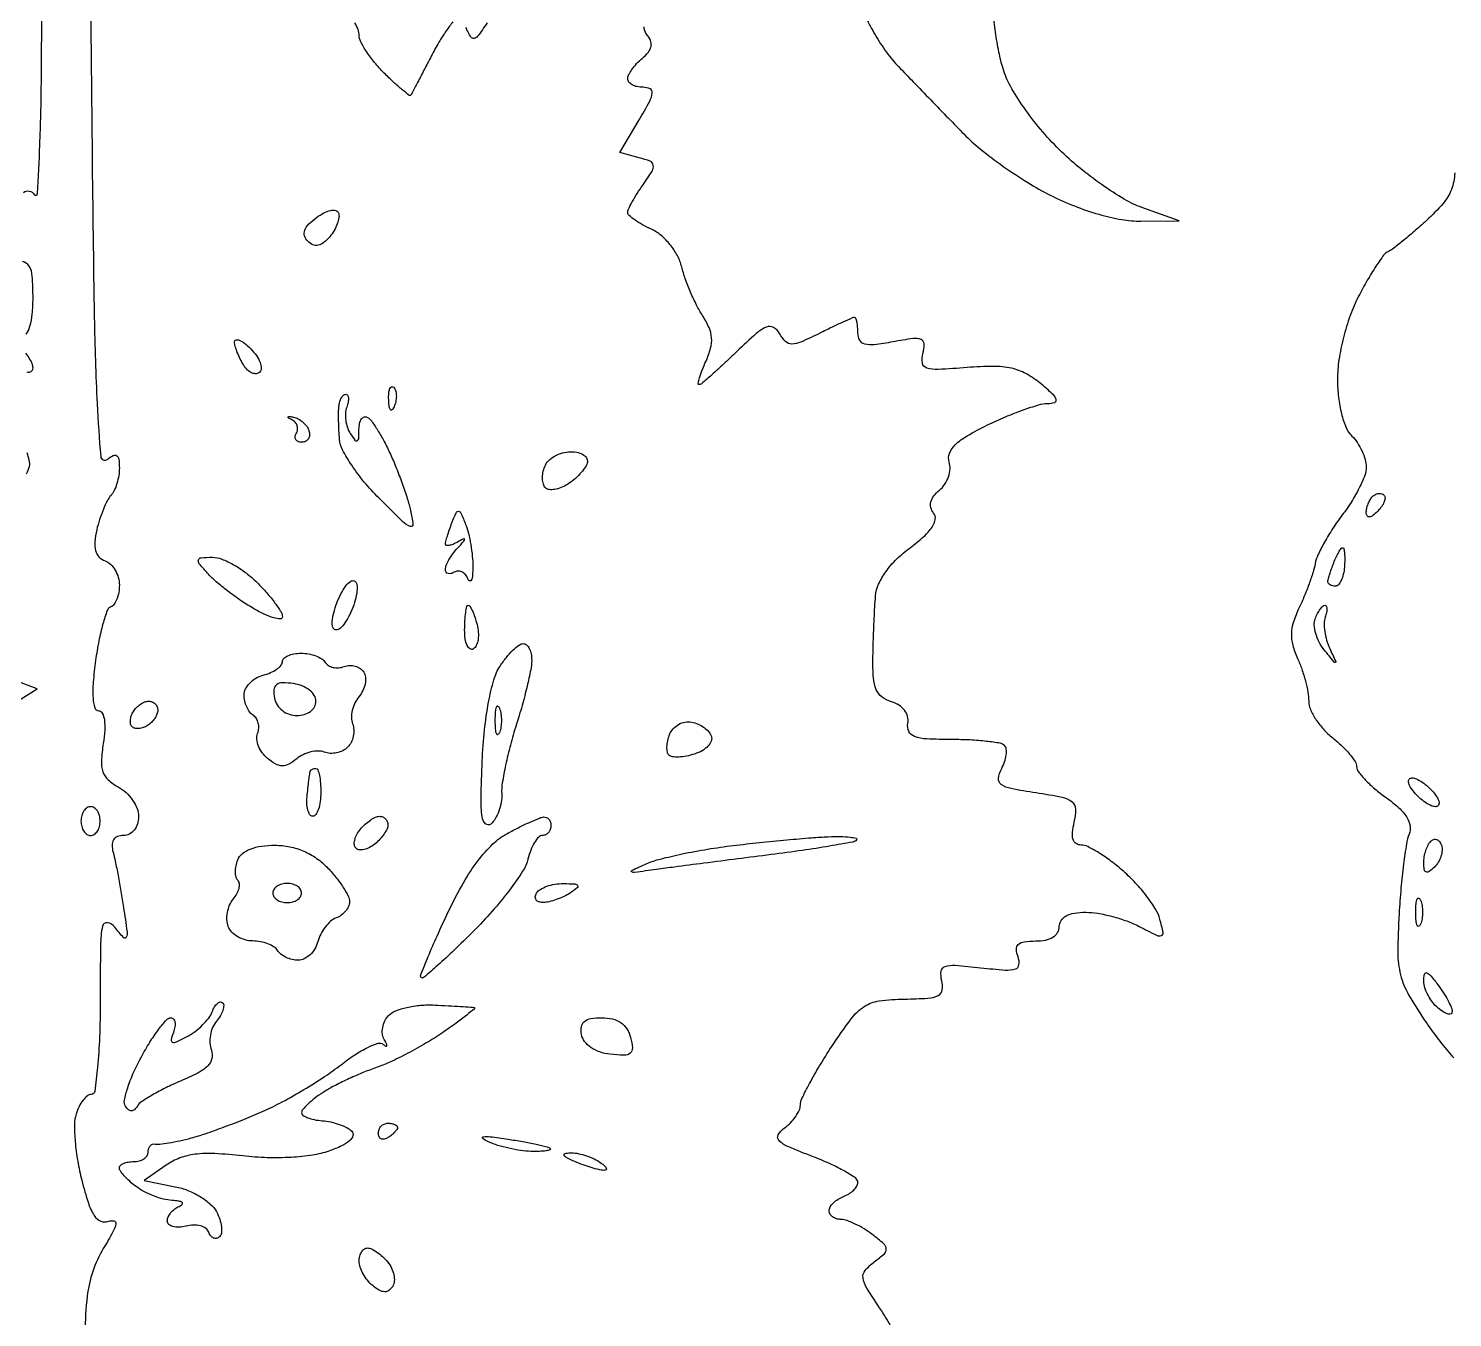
# Model space of a CAD drawing. Extents: x 0 to 102, y 0 to 135.
# Drawn here: x 34.73 to 47.29, y 97.69 to 109.06 of the extents above; entities that cross this region are included whole.
import ezdxf

# ---------------------------------------------------------------- set-up
doc = ezdxf.new("R2010")
doc.units = 0
doc.header["$MEASUREMENT"] = 0

msp = doc.modelspace()

# ---------------------------------------------------------------- linework, layer by layer
for points in [[(34.685719, 107.614754, -0.216028), (34.737208, 107.626916, -0.205369), (34.781782, 107.596507, 0.729224), (34.810654, 107.604075, 0.003845), (34.830597, 108.031711, 0.00703), (34.844174, 108.57786, 0.003634), (34.846583, 109.2609, -0.003478), (34.84881, 109.953891, -0.005051), (34.861208, 110.565326, -0.002651), (34.879646, 111.081901, -0.08263), (34.905707, 111.2067, 0.008086), (34.942338, 111.305642, 0.30989), (34.936505, 111.327339, 0.351704), (34.915439, 111.327988, 0.009184), (34.836271, 111.266042, -0.047225), (34.779184, 111.227988, -0.082221), (34.725468, 111.20962, -0.116222)], [(35.262644, 110.730927), (35.291572, 107.952028, 0.001462), (35.31077, 106.512317, 0.008434), (35.335993, 105.751175, 0.009043), (35.367782, 105.284956, 0.604441), (35.42625, 105.260423, -0.051614), (35.477012, 105.294188, -0.282921), (35.50845, 105.292059, -0.209654), (35.527273, 105.260544, -0.031286), (35.532, 105.185079, -0.039756), (35.526571, 105.116913, -0.033873), (35.510357, 105.046606, -0.035272), (35.486607, 104.984433, -0.076793), (35.458323, 104.94207, 0.066811), (35.426423, 104.896289, 0.020405), (35.390831, 104.819559, 0.020027), (35.357585, 104.729456, 0.020635), (35.332025, 104.63787, 0.035534), (35.315095, 104.532873, 0.088499), (35.321884, 104.455676, 0.123647), (35.352275, 104.401381, 0.112483), (35.405702, 104.365575, -0.101058), (35.453997, 104.334767, -0.066815), (35.4949, 104.282935, -0.063419), (35.522566, 104.218931, -0.070448), (35.532, 104.152305, -0.042322), (35.526476, 104.087162, -0.050128), (35.510041, 104.027628, -0.057605), (35.485933, 103.981838, -0.153789), (35.457244, 103.9593, 0.218691), (35.424956, 103.926626, 0.017702), (35.386799, 103.808915, 0.021265), (35.350858, 103.659161, 0.014641), (35.322406, 103.48695, 0.013326), (35.301612, 103.294821, 0.035561), (35.300225, 103.157083, 0.053701), (35.315235, 103.068751, 0.335606), (35.349542, 103.0428, -0.287137), (35.381531, 103.022779, -0.078307), (35.399714, 102.963164, -0.050844), (35.403203, 102.871745, -0.02436), (35.390041, 102.754889, 0.027072), (35.373624, 102.601681, 0.096417), (35.387293, 102.504421, 0.12566), (35.433808, 102.433715, 0.061958), (35.52226, 102.371213, -0.065003), (35.590695, 102.32223, -0.055187), (35.648636, 102.25475, -0.057582), (35.688005, 102.179897, -0.092551), (35.7012, 102.109223, -0.074538), (35.691464, 102.044275, -0.094215), (35.663178, 101.990663, -0.105914), (35.620287, 101.955522, -0.119402), (35.568599, 101.943, 0.092131), (35.515039, 101.933046, 0.163267), (35.480792, 101.904714, 0.14246), (35.46777, 101.858193, 0.064504), (35.476612, 101.79495, -0.015735), (35.495626, 101.715977, -0.004366), (35.520453, 101.590985, -0.004403), (35.546089, 101.448916, -0.004603), (35.568824, 101.3085, -0.003696), (35.599885, 101.094173, -0.139339), (35.593107, 101.046202, -0.543502), (35.568926, 101.042353, -0.016957), (35.491612, 101.13432, 0.183771), (35.426445, 101.173574, 0.409734), (35.383037, 101.143937, 0.045635), (35.365677, 100.975641, 0.002895), (35.3628, 100.47867, -0.009027), (35.357124, 100.164317, -0.014958), (35.339623, 99.899637, -0.008654), (35.315373, 99.68641, -0.376473), (35.283901, 99.6588, 0.172565), (35.24974, 99.646648, 0.057249), (35.21206, 99.608013, 0.048994), (35.176943, 99.552077, 0.038862), (35.150129, 99.48591, 0.077441), (35.135748, 99.392505, 0.021124), (35.14234, 99.242985, 0.020835), (35.164357, 99.071865, 0.020319), (35.20067, 98.901715, 0.014958), (35.258627, 98.700772, 0.066347), (35.311249, 98.589924, 0.146973), (35.368306, 98.54155, 0.196931), (35.43542, 98.540041, -0.142514), (35.484168, 98.544111, -0.40965), (35.50134, 98.51865, -0.080109), (35.475885, 98.447621, -0.009115), (35.390576, 98.299386, 0.053758), (35.297542, 98.098143, 0.052461), (35.248588, 97.880032, 0.028237), (35.229557, 97.560585, 0.004823)], [(42.119365, 109.156376, 0.026632), (42.197922, 109.004135, 0.025967), (42.298358, 108.851353, 0.032881), (42.407086, 108.722056, 0.000706), (42.533443, 108.590793, 0.000388), (42.688405, 108.430517, 0.000387), (42.845871, 108.268157, 0.00062), (42.980543, 108.129856, 0.02996), (43.128463, 107.995458, 0.01542), (43.328246, 107.844586, 0.015271), (43.544069, 107.701506, 0.022268), (43.743157, 107.59005, 0.022564), (43.956094, 107.494777, 0.024219), (44.171838, 107.421562, 0.026011), (44.373585, 107.375021, 0.046465), (44.543114, 107.361113), (44.8803, 107.364827), (44.550572, 107.482334, -0.047911), (44.39623, 107.554636, -0.019326), (44.200448, 107.680814, -0.018913), (43.998686, 107.833862, -0.022765), (43.821681, 107.993002, -0.023569), (43.657046, 108.171205, -0.023013), (43.50852, 108.365491, -0.024256), (43.391649, 108.552661, -0.054699), (43.326559, 108.706446, -0.022762), (43.289852, 108.852899, -0.013747), (43.259127, 109.029169, -0.01376), (43.238206, 109.206307, -0.023395)], [(38.474636, 109.119309, 0.015837), (38.415853, 109.040808, 0.01999), (38.349993, 108.938304, 0.01355), (38.282952, 108.81675, -0.000455), (38.219012, 108.69328, -0.00067), (38.162615, 108.584973, -0.000304), (38.11432, 108.492667, -0.01286), (38.103486, 108.473223, -0.448814), (38.089553, 108.4705, -0.009438), (38.027747, 108.519428, -0.01532), (37.953141, 108.584749, -0.008906), (37.867473, 108.667418, -0.023379), (37.783079, 108.760096, -0.026835), (37.711764, 108.856231, -0.02743), (37.660924, 108.943053, -0.119284), (37.647, 109.000587, 0.088813), (37.637911, 109.051354, 0.04323), (37.609723, 109.111115, 0.041057)], [(38.77739, 109.111268, 0.016091), (38.734478, 109.0494, -0.028938), (38.691956, 108.991335, -0.180738), (38.660593, 108.973243, -0.278033), (38.6336, 108.983923, -0.063547), (38.60794, 109.02825, 0.043559), (38.586624, 109.06871, 0.049807)], [(42.345841, 97.596176, 0.032835), (42.254041, 97.752643, -0.00935), (42.124421, 97.951555, -0.103413), (42.091787, 98.040202, -0.213498), (42.110409, 98.106446, -0.059549), (42.190591, 98.182217, 0.022505), (42.279517, 98.254595, 0.232771), (42.296769, 98.297139, 0.19789), (42.27487, 98.341018, 0.016033), (42.1731, 98.424179, 0.026015), (42.100555, 98.473918, 0.025262), (42.022538, 98.516386, 0.026113), (41.950259, 98.546585, 0.079696), (41.89815, 98.556309, -0.069433), (41.857733, 98.563001, -0.083758), (41.823464, 98.580402, -0.097246), (41.800527, 98.605525, -0.137368), (41.7924, 98.634549, -0.13875), (41.80159, 98.667027, -0.061199), (41.829677, 98.70221, -0.053891), (41.870757, 98.734565, -0.048303), (41.9193, 98.758794, 0.048437), (41.967843, 98.783038, 0.053972), (42.008923, 98.81544, 0.061271), (42.037007, 98.850691, 0.138459), (42.0462, 98.883251, 0.247135), (42.026611, 98.920463, 0.020154), (41.930335, 98.981007, 0.023388), (41.802897, 99.046432, 0.015682), (41.651766, 99.109649, -0.008544), (41.42885, 99.199174, -0.096741), (41.350303, 99.251979, -0.33886), (41.343582, 99.302364, -0.105035), (41.397966, 99.363119, 0.040892), (41.451774, 99.40966, 0.040896), (41.497289, 99.464337, 0.044092), (41.528712, 99.518673, 0.109485), (41.5386, 99.563287, -0.112611), (41.551946, 99.621794, -0.010489), (41.619367, 99.754673, -0.013064), (41.708248, 99.911126, -0.009899), (41.81355, 100.078133, -0.014507), (41.988092, 100.327138, -0.08785), (42.102429, 100.434761, -0.112067), (42.234227, 100.483876, -0.030289), (42.457917, 100.500223, 0.012275), (42.663723, 100.507829, 0.099673), (42.754411, 100.531971, 0.242431), (42.790043, 100.580206, 0.104462), (42.786128, 100.662373, -0.095254), (42.780671, 100.745124, -0.288755), (42.814874, 100.786879, -0.099913), (42.904011, 100.797908, -0.009046), (43.128534, 100.776706, 0.009035), (43.344989, 100.756262, 0.090183), (43.435145, 100.765652, 0.299573), (43.467153, 100.803269, 0.122936), (43.458628, 100.872934, -0.076084), (43.443965, 100.940232, -0.22935), (43.461272, 100.982546, -0.152841), (43.512794, 101.00607, -0.031255), (43.613955, 101.0124, 0.048301), (43.700757, 101.020805, 0.088469), (43.766843, 101.046401, 0.117745), (43.807886, 101.087038, 0.139894), (43.8228, 101.1393, -0.146014), (43.838856, 101.193109, -0.123934), (43.882638, 101.233427, -0.085879), (43.955313, 101.258018, -0.039316), (44.05545, 101.265679, -0.041469), (44.161687, 101.256613, -0.022674), (44.289545, 101.228911, -0.022452), (44.417733, 101.188752, -0.033081), (44.525669, 101.141244, 0.006501), (44.680739, 101.062908, 0.199963), (44.723048, 101.060365, 0.378421), (44.738782, 101.088323, 0.016756), (44.709625, 101.205215, 0.068027), (44.670898, 101.2934, 0.024821), (44.593812, 101.40625, 0.024067), (44.496165, 101.522878, 0.026462), (44.390652, 101.62575, 0.018932), (44.28095, 101.714816, 0.022479), (44.170765, 101.790059, 0.022037), (44.073588, 101.844432, 0.117044), (44.014734, 101.8584, -0.152506), (43.970405, 101.872243, -0.170278), (43.94419, 101.908339, -0.100433), (43.938578, 101.970112, -0.034091), (43.954603, 102.059317, 0.063221), (43.968403, 102.17412, 0.2312), (43.936698, 102.237944, 0.115393), (43.847684, 102.278289, 0.011734), (43.617628, 102.318329, -0.010586), (43.397017, 102.356203, -0.103622), (43.310356, 102.392608, -0.275752), (43.28612, 102.445668, -0.095722), (43.312036, 102.529288, 0.03913), (43.339411, 102.591728, 0.049592), (43.354122, 102.652942, 0.058192), (43.355175, 102.70429, 0.174139), (43.340423, 102.735577, 0.155849), (43.299698, 102.756582, 0.013211), (43.181489, 102.773307, 0.016516), (43.036329, 102.785106, 0.01202), (42.874391, 102.789, -0.011789), (42.653902, 102.794199, -0.076365), (42.545255, 102.816177, -0.195174), (42.496453, 102.860516, -0.156398), (42.486641, 102.931428, 0.107076), (42.484198, 102.99167, 0.099048), (42.457183, 103.047404, 0.090074), (42.408072, 103.092458, 0.071794), (42.3423, 103.121778, -0.09354), (42.259156, 103.163235, -0.131051), (42.208447, 103.228424, -0.083033), (42.183323, 103.333446, -0.021451), (42.178742, 103.5081, -0.003607), (42.182207, 103.653154, -0.002893), (42.187966, 103.809223, -0.002924), (42.19497, 103.953469, -0.007443), (42.202221, 104.058, -0.086356), (42.228771, 104.15926, -0.048587), (42.292742, 104.2695, -0.043108), (42.387274, 104.379691, -0.034719), (42.506059, 104.481, 0.022571), (42.627991, 104.579982, 0.061711), (42.701108, 104.663261, 0.107278), (42.72882, 104.731945, 0.218081), (42.714187, 104.787025, -0.110785), (42.690273, 104.834286, -0.125472), (42.690368, 104.884997, -0.102065), (42.716001, 104.937399, -0.054983), (42.766167, 104.989319, 0.073763), (42.812487, 105.040994, 0.063123), (42.8448, 105.10663, 0.065403), (42.858853, 105.17568, 0.094653), (42.851506, 105.237339, -0.172121), (42.854057, 105.313286, -0.107767), (42.904, 105.38801, -0.060621), (43.01045, 105.468235, -0.018121), (43.190259, 105.563795, -0.012994), (43.347685, 105.635283, -0.014284), (43.503767, 105.696129, -0.01379), (43.639568, 105.740465, -0.067272), (43.719313, 105.752815, 0.071134), (43.781974, 105.763012, 0.427685), (43.79507, 105.789501, 0.122122), (43.763814, 105.835962, 0.010425), (43.654513, 105.930812, 0.049522), (43.52732, 106.016884, 0.070846), (43.399752, 106.064101, 0.055113), (43.241441, 106.080453, 0.01889), (43.010752, 106.070073, -0.007811), (42.753896, 106.052808, -0.089875), (42.653945, 106.06565, -0.280859), (42.615727, 106.109565, -0.106478), (42.619419, 106.194153, 0.066418), (42.629956, 106.279289, 0.307617), (42.603147, 106.317945, 0.127817), (42.53281, 106.325949, 0.011127), (42.35373, 106.296463, -0.015556), (42.191092, 106.27116, -0.093653), (42.106114, 106.276567, -0.208774), (42.062604, 106.31047, -0.124952), (42.0462, 106.375085, 0.020253), (42.044083, 106.427333, 0.032695), (42.037592, 106.471357, 0.035163), (42.028294, 106.503448, 0.314401), (42.016898, 106.5114, 0.103482), (41.996702, 106.507175, 0.002868), (41.914543, 106.470663, 0.00578), (41.818249, 106.425859, 0.003922), (41.709604, 106.372719, -0.0116), (41.542788, 106.294279, -0.101881), (41.463448, 106.277096, -0.20154), (41.408768, 106.299415, -0.068935), (41.356024, 106.369106, 0.136273), (41.302199, 106.423398, 0.232722), (41.239843, 106.427239, 0.083539), (41.149561, 106.370327, 0.010402), (40.979255, 106.211687, -0.005149), (40.861424, 106.099591, -0.007882), (40.756787, 106.005118, -0.003471), (40.666324, 105.927096, -0.178033), (40.644851, 105.9192, -0.475141), (40.636487, 105.929466, -0.021068), (40.64923, 105.98031, -0.022509), (40.672424, 106.047427, -0.012448), (40.706414, 106.127234, 0.040555), (40.747137, 106.240034, 0.085638), (40.75589, 106.332344, 0.085123), (40.733211, 106.422607, 0.039695), (40.675683, 106.529084, -0.027082), (40.623385, 106.62031, -0.015608), (40.569994, 106.735153, -0.015566), (40.523449, 106.854154, -0.025053), (40.492149, 106.958427, 0.062435), (40.454414, 107.056816, 0.047143), (40.390421, 107.153402, 0.04761), (40.310416, 107.235167, 0.068508), (40.224966, 107.289257, -0.019299), (40.144845, 107.329565, -0.027377), (40.077243, 107.371897, -0.026302), (40.027435, 107.411097, -0.21613), (40.0158, 107.436756, -0.113684), (40.022815, 107.467211, -0.012844), (40.055645, 107.530506, -0.01503), (40.099499, 107.604633, -0.011684), (40.151443, 107.68261, 0.013317), (40.231119, 107.803066, 0.177515), (40.241829, 107.854222, 0.268037), (40.214576, 107.888709, 0.030635), (40.116659, 107.920836), (39.946231, 107.965403), (40.116272, 108.253602, 0.008894), (40.209512, 108.418256, 0.094619), (40.232812, 108.491295, 0.321404), (40.212801, 108.527765, 0.112219), (40.151056, 108.5418, -0.052925), (40.099309, 108.547293, -0.07275), (40.055532, 108.563608, -0.092612), (40.026132, 108.587709, -0.176656), (40.0158, 108.616041, -0.11854), (40.024394, 108.651782, -0.036232), (40.053383, 108.699665, -0.033999), (40.094779, 108.750357, -0.031336), (40.143743, 108.796466, 0.049968), (40.198188, 108.851698, 0.124778), (40.221642, 108.902826, 0.144011), (40.216272, 108.95416, 0.075753), (40.182928, 109.009597, -0.180508), (40.16021, 109.074739, -0.13178)], [(47.310546, 107.785968, -0.080484), (47.280811, 107.639115, -0.089102), (47.207878, 107.516927, -0.028704), (47.059948, 107.36536, -0.006634), (46.952007, 107.269367, -0.008384), (46.849566, 107.183633, -0.006853), (46.761814, 107.114628, -0.064994), (46.720491, 107.090811, 0.137525), (46.683516, 107.061734, 0.012267), (46.615423, 106.963586, 0.015265), (46.539404, 106.840007, 0.011318), (46.462758, 106.699145, 0.032042), (46.38825, 106.528473, 0.024687), (46.328543, 106.334213, 0.024997), (46.289165, 106.138797, 0.037233), (46.2762, 105.964938, 0.028233), (46.285103, 105.807396, 0.03405), (46.311778, 105.661617, 0.037756), (46.352133, 105.541663, 0.096647), (46.4031, 105.465986, -0.049684), (46.451673, 105.406665, -0.037947), (46.492723, 105.333444, -0.038924), (46.520833, 105.258148, -0.069987), (46.53, 105.192978, -0.09127), (46.516307, 105.118588, -0.024737), (46.467993, 105.008495, -0.024175), (46.399707, 104.8868, -0.022984), (46.318913, 104.770122, 0.0181), (46.236001, 104.652848, 0.017855), (46.161389, 104.529361, 0.018044), (46.103929, 104.416722, 0.062926), (46.079081, 104.339137, -0.029789), (46.060362, 104.26389, -0.011466), (46.025837, 104.161866, -0.011306), (45.983234, 104.052627, -0.01368), (45.938188, 103.95225, 0.033835), (45.887806, 103.826671, 0.070801), (45.869771, 103.72317, 0.074273), (45.881678, 103.621958, 0.040557), (45.92422, 103.504119, -0.023841), (45.961812, 103.409962, -0.018959), (45.99356, 103.305207, -0.019345), (46.015568, 103.205699, -0.044775), (46.0224, 103.12956, 0.101477), (46.037334, 103.056733, 0.042969), (46.084528, 102.96834, 0.040191), (46.152977, 102.879529, 0.041852), (46.2339, 102.804115, -0.023658), (46.314869, 102.73398, -0.028924), (46.383272, 102.660823, -0.029637), (46.432276, 102.594279, -0.144874), (46.4454, 102.549935, 0.164907), (46.460655, 102.504939, 0.026718), (46.521532, 102.433706, 0.027026), (46.605333, 102.354667, 0.020841), (46.704573, 102.277574, -0.028432), (46.818413, 102.186337, -0.068938), (46.887716, 102.104169, -0.101287), (46.916557, 102.027804, -0.135634), (46.90844, 101.954564, 0.055501), (46.885003, 101.869592, 0.008017), (46.859482, 101.691327, 0.009007), (46.836393, 101.478668, 0.007596), (46.819439, 101.252877, 0.013887), (46.80851, 100.911247, 0.062947), (46.832618, 100.713836, 0.069741), (46.904033, 100.538355, 0.019412), (47.063243, 100.286976, 0.014687), (47.180087, 100.127651, 0.01656), (47.301682, 99.981891, 0.015973)], [(34.710919, 106.364787, 0.072453), (34.743105, 106.43385, 0.049294), (34.763991, 106.540751, 0.023615), (34.7706, 106.6806, 0.016149), (34.764255, 106.877003, 0.124134), (34.736231, 106.96401, 0.201266), (34.676556, 107.006161, 0.05449)], [(34.717176, 106.032123, 0.13174), (34.745163, 106.030883, 0.191607), (34.763486, 106.04332, 0.150077), (34.7706, 106.066487, 0.09825), (34.763676, 106.101385, 0.033997), (34.740778, 106.147634, 0.032225), (34.707931, 106.19647, 0.032227)], [(34.71322, 105.133429, 0.067335), (34.738896, 105.197868, 0.138525), (34.737248, 105.251692, -0.026108), (34.71977, 105.319105, -0.005107)], [(34.62007, 103.119426), (34.807939, 103.236753), (34.618839, 103.306705, -0.073978)]]:
    msp.add_lwpolyline(points, format="xyb")
for points in [[(37.464648, 107.433243, -0.126), (37.468392, 107.392952, -0.048488), (37.454116, 107.338167, -0.04407), (37.426239, 107.278935, -0.041209), (37.387864, 107.22407, -0.047973), (37.334916, 107.17146, -0.121572), (37.286279, 107.148302, -0.154096), (37.239913, 107.153113, -0.094337), (37.194062, 107.184298, -0.121506), (37.165748, 107.231154, -0.16486), (37.166976, 107.280214, -0.108981), (37.201042, 107.333488, -0.037472), (37.270847, 107.393471, -0.038327), (37.336565, 107.434521, -0.069941), (37.396031, 107.455694, -0.110156), (37.440501, 107.454938, -0.252949)], [(36.690214, 106.235443, -0.042131), (36.740346, 106.176068, -0.061728), (36.772708, 106.115929, -0.081089), (36.783664, 106.064159, -0.211086), (36.770214, 106.029414, -0.176889), (36.739983, 106.015357, -0.124167), (36.702591, 106.021468, -0.091488), (36.663266, 106.047885, -0.058289), (36.628496, 106.09085, -0.025409), (36.598275, 106.144485, -0.022986), (36.57253, 106.202707, -0.023657), (36.554352, 106.257, -0.065064), (36.548495, 106.296879, -0.337073), (36.561259, 106.314225, -0.175591), (36.589591, 106.312483, -0.067675), (36.635297, 106.284824, -0.026521)], [(37.951912, 105.896287, -0.126455), (37.968261, 105.868629, -0.060344), (37.974958, 105.827572, -0.05415), (37.971792, 105.780403, -0.051402), (37.958591, 105.734137, -0.054073), (37.939848, 105.698887, -0.470617), (37.92443, 105.697428, -0.168741), (37.912474, 105.722111, -0.018894), (37.907479, 105.78525, -0.028489), (37.908409, 105.844147, -0.077125), (37.917776, 105.884754, -0.208169), (37.933397, 105.900197, -0.296942)], [(37.529151, 105.8346, -0.265769), (37.545148, 105.825451, -0.116229), (37.552633, 105.801282, -0.070884), (37.549969, 105.764664, -0.03808), (37.536978, 105.721178, 0.078095), (37.525833, 105.669024, 0.047824), (37.528411, 105.606051, 0.046657), (37.543267, 105.542528, 0.06042), (37.568932, 105.488528, 0.017722), (37.609627, 105.429019, 0.351048), (37.629587, 105.423703, 0.280106), (37.642837, 105.442673, 0.013755), (37.645705, 105.522343, -0.048122), (37.651524, 105.577753, -0.103832), (37.668449, 105.616938, -0.179503), (37.693099, 105.633836, -0.202522), (37.721313, 105.629458, -0.09892), (37.75753, 105.595666, -0.016322), (37.81099, 105.515854, -0.017384), (37.868317, 105.416372, -0.014585), (37.922241, 105.307215, -0.012431), (37.974507, 105.185236, -0.009007), (38.026847, 105.046998, -0.009108), (38.07182, 104.91384, -0.019567), (38.100545, 104.809386, -0.030224), (38.121209, 104.688143, -0.564017), (38.096053, 104.668936, -0.099668), (38.033538, 104.70933, -0.003262), (37.820483, 104.919623, -0.023399), (37.692412, 105.060277, -0.025457), (37.581828, 105.208519, -0.02607), (37.500965, 105.344068, -0.101883), (37.473902, 105.437236, -0.008226), (37.46891, 105.516149, -0.006995), (37.466178, 105.599567, -0.007064), (37.465828, 105.675581, -0.019705), (37.468436, 105.72885, -0.045939), (37.475805, 105.76932, -0.062392), (37.490134, 105.803536, -0.078373), (37.508815, 105.82675, -0.1863)], [(37.068548, 105.632617, -0.077382), (37.110269, 105.617488, -0.055731), (37.15083, 105.588916, -0.055579), (37.184198, 105.551982, -0.075625), (37.204613, 105.512063, -0.091129), (37.210015, 105.473722, -0.130598), (37.199874, 105.441111, -0.140669), (37.175661, 105.419439, -0.113122), (37.141457, 105.4116, -0.08742), (37.108177, 105.417464, -0.166283), (37.08725, 105.434329, -0.178648), (37.081906, 105.459484, -0.102694), (37.092634, 105.488974, 0.108525), (37.104152, 105.521808, 0.109741), (37.10078, 105.556304, 0.105592), (37.082857, 105.587144, 0.093859), (37.053212, 105.609529, -0.019147), (37.023676, 105.625584, -0.42897), (37.02173, 105.634123, -0.287128), (37.031803, 105.638686, -0.014876)], [(39.512595, 105.327, -0.053895), (39.579335, 105.319785, -0.096511), (39.629781, 105.297992, -0.141358), (39.656601, 105.265477, -0.184711), (39.658265, 105.227294, -0.073648), (39.635755, 105.182846, -0.031869), (39.593974, 105.131129, -0.03067), (39.541703, 105.080825, -0.035556), (39.486072, 105.039936, -0.045009), (39.428706, 105.010594, -0.056703), (39.371246, 104.99472, -0.067843), (39.322171, 104.9937, -0.169266), (39.290306, 105.009094, -0.129936), (39.27215, 105.040298, -0.05825), (39.264901, 105.087564, -0.052087), (39.268643, 105.142301, -0.048553), (39.283593, 105.196451, -0.105433), (39.316055, 105.246379, -0.066619), (39.371527, 105.288651, -0.062473), (39.440456, 105.317255, -0.067241)], [(46.68651, 104.94489, -0.212536), (46.695785, 104.920731, -0.080535), (46.687973, 104.884613, -0.061283), (46.665233, 104.842603, -0.041736), (46.63011, 104.80107, -0.034019), (46.58863, 104.764881, -0.131573), (46.55729, 104.752081, -0.290264), (46.537925, 104.761172, -0.142677), (46.53, 104.78838, -0.054831), (46.534136, 104.825985, -0.038674), (46.546567, 104.866688, -0.039129), (46.564794, 104.904233, -0.063896), (46.5864, 104.9322, -0.075941), (46.61124, 104.950456, -0.089268), (46.639072, 104.959193, -0.100736), (46.665496, 104.957215, -0.128169)], [(38.586448, 104.686315, -0.034018), (38.610904, 104.608729, -0.017592), (38.631334, 104.509057, -0.017406), (38.645211, 104.404682, -0.025214), (38.649575, 104.3118, -0.017713), (38.646642, 104.236413, -0.079755), (38.636471, 104.193647, -0.446723), (38.621986, 104.188558, -0.172997), (38.605995, 104.206577, 0.07888), (38.58379, 104.243566, 0.105417), (38.553006, 104.267588, 0.121773), (38.518596, 104.274931, 0.131107), (38.485774, 104.265034, -0.070975), (38.456166, 104.2521, -0.146265), (38.431129, 104.252609, -0.189437), (38.414613, 104.266108, -0.128482), (38.4084, 104.289887, -0.098388), (38.415482, 104.325527, -0.030833), (38.439464, 104.37468, -0.029467), (38.473678, 104.427533, -0.028698), (38.51415, 104.476491, 0.004358), (38.571249, 104.539093, 0.184745), (38.5776, 104.555695, 0.561535), (38.569537, 104.560611, 0.009535), (38.51415, 104.530718, -0.027589), (38.473563, 104.51067, -0.055768), (38.439464, 104.500412, -0.099958), (38.416878, 104.500829, -0.351793), (38.4084, 104.511388, -0.064563), (38.411489, 104.535208, -0.008811), (38.425171, 104.583607, -0.010013), (38.443633, 104.64062, -0.008305), (38.465494, 104.700545, -0.012572), (38.502341, 104.789792, -0.328955), (38.523616, 104.801931, -0.266682), (38.545256, 104.785875, -0.009461)], [(36.353352, 104.3964, -0.094057), (36.43442, 104.381014, -0.035061), (36.539479, 104.330883, -0.033225), (36.649215, 104.258715, -0.034323), (36.747164, 104.173364, -0.016126), (36.832571, 104.082262, -0.020754), (36.904683, 103.992977, -0.019069), (36.957888, 103.915167, -0.141336), (36.9702, 103.872481, -0.418817), (36.951252, 103.853828, -0.066507), (36.893979, 103.862396, -0.041678), (36.810315, 103.894331, -0.021091), (36.710724, 103.947467, -0.016799), (36.601537, 104.016822, -0.013234), (36.488008, 104.098895, -0.01344), (36.386521, 104.180846, -0.031948), (36.316912, 104.24835, -0.010911), (36.237394, 104.339924, -0.237987), (36.229664, 104.373552, -0.325726), (36.252623, 104.392877, -0.01748)], [(46.322293, 104.481, -0.360895), (46.332621, 104.472429, -0.023891), (46.338318, 104.431298, -0.025793), (46.340411, 104.376671, -0.015476), (46.337539, 104.3118, -0.037158), (46.327783, 104.247013, -0.053734), (46.308975, 104.192302, -0.068155), (46.284651, 104.154734, -0.218405), (46.258197, 104.1426, -0.051156), (46.232715, 104.145214, -0.071095), (46.211163, 104.152993, -0.091163), (46.196674, 104.164476, -0.18166), (46.1916, 104.177981, -0.065182), (46.194348, 104.198971, -0.008575), (46.206684, 104.242278, -0.009838), (46.223289, 104.293351, -0.008099), (46.242951, 104.347181, -0.017056), (46.264659, 104.398451, -0.025146), (46.28744, 104.441691, -0.022749), (46.308664, 104.474037, -0.240648)], [(37.624362, 104.168215, -0.104976), (37.630243, 104.116185, -0.0345), (37.617473, 104.039774, -0.032612), (37.591133, 103.954555, -0.031617), (37.553712, 103.872565, -0.031381), (37.510475, 103.802695, -0.08914), (37.469756, 103.762726, -0.220894), (37.438024, 103.757491, -0.249421), (37.415838, 103.778585, -0.104976), (37.409957, 103.830615, -0.0345), (37.422727, 103.907026, -0.032612), (37.449067, 103.992245, -0.031617), (37.486488, 104.074235, -0.031381), (37.529725, 104.144105, -0.08914), (37.570444, 104.184074, -0.220894), (37.602176, 104.189309, -0.249421)], [(38.610033, 103.9734, -0.269346), (38.625012, 103.9647, -0.023205), (38.64593, 103.923722, -0.025633), (38.667393, 103.869088, -0.016826), (38.686691, 103.804284, -0.046215), (38.697937, 103.736077, -0.054994), (38.695406, 103.670929, -0.064046), (38.680434, 103.618191, -0.15438), (38.654258, 103.587791, -0.293546), (38.625273, 103.588298, -0.140077), (38.600118, 103.617926, -0.072514), (38.583032, 103.677163, -0.034022), (38.5776, 103.756907, -0.014076), (38.579937, 103.839904, -0.023105), (38.587127, 103.909805, -0.019434), (38.59727, 103.963243, -0.349346)], [(46.165401, 103.9734, -0.301071), (46.177812, 103.965182, -0.094917), (46.182724, 103.942336, -0.059456), (46.179428, 103.908201, -0.032323), (46.167782, 103.86765, 0.086345), (46.158665, 103.815173, 0.035998), (46.163866, 103.743262, 0.034252), (46.18071, 103.66525, 0.037524), (46.207699, 103.5927, -0.00135), (46.260447, 103.477214, -0.462581), (46.256787, 103.469456, -0.296333), (46.24617, 103.472889, -0.001077), (46.159778, 103.579773, -0.049881), (46.11505, 103.648351, -0.048635), (46.08434, 103.725002, -0.052733), (46.071177, 103.797956, -0.11033), (46.079562, 103.854723, -0.027671), (46.09995, 103.900165, -0.037301), (46.123563, 103.938539, -0.041041), (46.146902, 103.96579, -0.197648)], [(39.09493, 103.635, -0.189958), (39.123447, 103.62376, -0.089398), (39.147538, 103.59151, -0.068892), (39.163716, 103.543609, -0.048618), (39.168884, 103.48695, -0.047836), (39.160436, 103.404236, -0.009394), (39.128352, 103.258133, -0.009886), (39.084234, 103.088703, -0.009027), (39.032187, 102.9159, 0.012709), (38.980807, 102.740649, 0.012899), (38.938673, 102.563872, 0.012773), (38.909969, 102.40846, 0.050483), (38.904514, 102.311507, -0.052647), (38.89992, 102.235693, -0.044522), (38.879672, 102.157927, -0.046582), (38.847852, 102.08977, -0.086771), (38.808561, 102.043404, -0.391788), (38.762152, 102.045825, -0.160405), (38.731956, 102.10774, -0.038889), (38.722403, 102.272469, -0.006075), (38.732821, 102.598267, -0.014679), (38.753169, 102.874736, -0.02076), (38.788671, 103.118986, -0.02293), (38.835223, 103.316289, -0.075765), (38.8906, 103.43742, -0.024558), (38.945655, 103.513064, -0.030994), (39.004024, 103.576961, -0.032162), (39.057882, 103.622723, -0.16138)], [(37.134407, 103.5504, -0.044932), (37.20093, 103.54441, -0.045411), (37.265067, 103.526634, -0.049476), (37.317736, 103.500539, -0.115092), (37.348616, 103.469495, 0.119091), (37.376454, 103.441947, 0.081683), (37.417898, 103.42539, 0.074475), (37.466309, 103.422073, 0.071657), (37.514252, 103.432962, -0.083201), (37.562809, 103.442825, -0.078395), (37.612997, 103.436666, -0.081668), (37.657073, 103.415833, -0.103543), (37.688026, 103.383262, -0.119498), (37.70274, 103.338214, -0.068883), (37.699317, 103.28095, -0.062521), (37.679233, 103.220779, -0.061504), (37.644819, 103.167071, 0.062284), (37.60941, 103.111624, 0.053478), (37.586505, 103.046261, 0.056046), (37.57879, 102.981304, 0.093434), (37.588624, 102.927286, -0.081241), (37.599309, 102.875713, -0.062241), (37.594576, 102.818245, -0.062384), (37.575879, 102.763851, -0.082612), (37.54548, 102.72132, -0.082612), (37.502949, 102.690921, -0.062384), (37.448555, 102.672224, -0.062241), (37.391087, 102.667491, -0.081241), (37.339514, 102.678176, 0.095762), (37.285233, 102.687799, 0.055882), (37.21945, 102.679391, 0.053026), (37.152887, 102.655491, 0.060585), (37.096023, 102.618906, -0.047877), (37.026533, 102.571666, -0.130051), (36.969205, 102.557472, -0.126123), (36.911256, 102.573314, -0.043764), (36.83945, 102.622995, -0.061498), (36.792623, 102.672736, -0.062428), (36.759579, 102.732132, -0.068748), (36.744622, 102.791772, -0.119274), (36.751155, 102.842145, 0.074879), (36.761301, 102.888179, 0.075741), (36.757373, 102.93497, 0.081873), (36.740394, 102.975319, 0.114375), (36.712705, 103.002784, -0.096296), (36.681716, 103.031398, -0.052661), (36.655566, 103.076234, -0.049745), (36.637801, 103.129243, -0.056047), (36.6318, 103.182613, -0.118177), (36.644489, 103.235549, -0.075311), (36.681502, 103.287301, -0.068688), (36.736322, 103.330061, -0.067476), (36.801, 103.356687, 0.038887), (36.86576, 103.379124, 0.050447), (36.920497, 103.409889, 0.059916), (36.95825, 103.443848, 0.181596), (36.9702, 103.475667, -0.205936), (36.982487, 103.504234, -0.083017), (37.018436, 103.528447, -0.063321), (37.071546, 103.544912, -0.043565)], [(37.068424, 103.28232, 0.034027), (36.970439, 103.289451, 0.164309), (36.918183, 103.27207, 0.218357), (36.895655, 103.230241, 0.063665), (36.900382, 103.15542, 0.094501), (36.92446, 103.094907, 0.08506), (36.96983, 103.044904, 0.082936), (37.030401, 103.011913, 0.083506), (37.098259, 103.0005, 0.073279), (37.162723, 103.009999, 0.088784), (37.217143, 103.037622, 0.101532), (37.253396, 103.078821, 0.130548), (37.2663, 103.1274, 0.144541), (37.251364, 103.177989, 0.083285), (37.208174, 103.225254, 0.071069), (37.144085, 103.262148, 0.060014)], [(35.790793, 103.1274, -0.099038), (35.821174, 103.121323, -0.097945), (35.847015, 103.104015, -0.097945), (35.864323, 103.078174, -0.099038), (35.8704, 103.047793, -0.094453), (35.863813, 103.013233, -0.052851), (35.843895, 102.97519, -0.050119), (35.814685, 102.939657, -0.057315), (35.780171, 102.912421, -0.055289), (35.742308, 102.894452, -0.063671), (35.703187, 102.886299, -0.073797), (35.66877, 102.888678, -0.143229), (35.6448, 102.9018, -0.143229), (35.631678, 102.92577, -0.073797), (35.629299, 102.960187, -0.063671), (35.637452, 102.999308, -0.055289), (35.655421, 103.037171, -0.057315), (35.682657, 103.071685, -0.050119), (35.71819, 103.100895, -0.052851), (35.756233, 103.120813, -0.094453)], [(38.887429, 103.06395, 0.174857), (38.871585, 103.081664, 0.447206), (38.857293, 103.076508, 0.078554), (38.847397, 103.033616, 0.017491), (38.844758, 102.9582, 0.017491), (38.847397, 102.882784, 0.078554), (38.857293, 102.839892, 0.447206), (38.871585, 102.834736, 0.174857), (38.887429, 102.85245, 0.057986), (38.900655, 102.900673, 0.037979), (38.905031, 102.9582, 0.037979), (38.900655, 103.015727, 0.057986)], [(40.579584, 102.943302, -0.056939), (40.636063, 102.925502, -0.051863), (40.689014, 102.894994, -0.055281), (40.730806, 102.85708, -0.100884), (40.753696, 102.817329, -0.177783), (40.752415, 102.775339, -0.094138), (40.723931, 102.73091, -0.073555), (40.67281, 102.690732, -0.053035), (40.606281, 102.661555, -0.028624), (40.53388, 102.64306, -0.036296), (40.465369, 102.634777, -0.039406), (40.409268, 102.636519, -0.170525), (40.379673, 102.650727, -0.154685), (40.365495, 102.678063, -0.051274), (40.362341, 102.723665, -0.045288), (40.369124, 102.778132, -0.038014), (40.385793, 102.833904, -0.091791), (40.416522, 102.884084, -0.08126), (40.464373, 102.92247, -0.081802), (40.521649, 102.943422, -0.095035)], [(37.2663, 102.5352, -0.322437), (37.282789, 102.523333, -0.031449), (37.296174, 102.473072, -0.03053), (37.305546, 102.40477, -0.01883), (37.3086, 102.3237, -0.031609), (37.303473, 102.242678, -0.048837), (37.287902, 102.174328, -0.062673), (37.265214, 102.126971, -0.255034), (37.238138, 102.1122, -0.257279), (37.212722, 102.126205, -0.077618), (37.194576, 102.168115, -0.056197), (37.185821, 102.229623, -0.034909), (37.188788, 102.30255, -0.002268), (37.197389, 102.377013, -0.003211), (37.205769, 102.443198, -0.001839), (37.213401, 102.498941, -0.045536), (37.21695, 102.51405, -0.149245), (37.222713, 102.522156, -0.06297), (37.234355, 102.528987, -0.054535), (37.249595, 102.533634, -0.046776)], [(46.932282, 102.4506, -0.108636), (46.972084, 102.441849, -0.039072), (47.022968, 102.413323, -0.036518), (47.075654, 102.372259, -0.035768), (47.1222, 102.3237, -0.037052), (47.157271, 102.274435, -0.095981), (47.172287, 102.233704, -0.208269), (47.165753, 102.20799, -0.231849), (47.142918, 102.1968, -0.108636), (47.103116, 102.205551, -0.039072), (47.052232, 102.234077, -0.036518), (46.999546, 102.275141, -0.035768), (46.953, 102.3237, -0.037052), (46.917929, 102.372965, -0.095981), (46.902913, 102.413696, -0.208269), (46.909447, 102.43941, -0.231849)], [(35.2782, 102.1968, 0.148195), (35.245937, 102.187023, 0.098894), (35.218451, 102.159523, 0.082425), (35.199919, 102.118414, 0.064853), (35.1936, 102.0699, 0.064853), (35.199919, 102.021386, 0.082425), (35.218451, 101.980277, 0.098894), (35.245937, 101.952777, 0.148195), (35.2782, 101.943, 0.148195), (35.310463, 101.952777, 0.098894), (35.337949, 101.980277, 0.082425), (35.356481, 102.021386, 0.064853), (35.3628, 102.0699, 0.064853), (35.356481, 102.118414, 0.082425), (35.337949, 102.159523, 0.098894), (35.310463, 102.187023, 0.148195)], [(37.826559, 102.1122, -0.099038), (37.854892, 102.106532, -0.097945), (37.878992, 102.090392, -0.097945), (37.895132, 102.066292, -0.099038), (37.9008, 102.037959, -0.110009), (37.892997, 102.002921, -0.038704), (37.867449, 101.957847, -0.036176), (37.830711, 101.911029, -0.035119), (37.787266, 101.869493, -0.050081), (37.739765, 101.837506, -0.065951), (37.690946, 101.819083, -0.081757), (37.648303, 101.816265, -0.173777), (37.6188, 101.8302, -0.173777), (37.604865, 101.859703, -0.081757), (37.607683, 101.902346, -0.065951), (37.626106, 101.951165, -0.050081), (37.658093, 101.998666, -0.035119), (37.699629, 102.042111, -0.036176), (37.746447, 102.078849, -0.038704), (37.791521, 102.104397, -0.110009)], [(39.27555, 102.106254, -0.135953), (39.299726, 102.101934, -0.111693), (39.320362, 102.085602, -0.095702), (39.334228, 102.059478, -0.074428), (39.339, 102.0276, -0.087924), (39.333276, 101.995298, -0.09462), (39.316843, 101.967851, -0.100063), (39.292346, 101.949491, -0.111388), (39.263571, 101.943, 0.206577), (39.230986, 101.928937, 0.051526), (39.194945, 101.88182, 0.044041), (39.161409, 101.814472, 0.03203), (39.135869, 101.734727, -0.082778), (39.089131, 101.62751, -0.01778), (38.972268, 101.46095, -0.018109), (38.821262, 101.275579, -0.0164), (38.652334, 101.095191, -0.005687), (38.485092, 100.931711, -0.009462), (38.340076, 100.798304, -0.003554), (38.215265, 100.689345, -0.392712), (38.19493, 100.690114, -0.299162), (38.190233, 100.712913, -0.003104), (38.254253, 100.871173, -0.008597), (38.333958, 101.055664, -0.005324), (38.433591, 101.269712, -0.017621), (38.567309, 101.525602, -0.032306), (38.696459, 101.722143, -0.040046), (38.824637, 101.86653, -0.067588), (38.955247, 101.961715, -0.007844), (39.058246, 102.015222, -0.009883), (39.155288, 102.061343, -0.008219), (39.237638, 102.096886, -0.074532)], [(41.78535, 101.931881, -0.01233), (41.893581, 101.933374, -0.025561), (41.977899, 101.928141, -0.037488), (42.031061, 101.918025, -0.576959), (42.034934, 101.903534, -0.152098), (42.000205, 101.885298, -0.002894), (41.797065, 101.849204, -0.006748), (41.557414, 101.811374, -0.004434), (41.280584, 101.774, 0.000444), (40.985173, 101.736514, 0.000439), (40.688718, 101.698364, 0.00043), (40.429259, 101.664516, 0.001698), (40.2696, 101.642996, -0.001671), (40.077049, 101.617032, -0.172388), (40.051179, 101.622566, -0.599497), (40.051969, 101.63541, -0.003691), (40.185, 101.695115, -0.041392), (40.301712, 101.73532, -0.010675), (40.495905, 101.780309, -0.01079), (40.72036, 101.822251, -0.010792), (40.9464, 101.854466, -0.003705), (41.17813, 101.880663, -0.003286), (41.419675, 101.904554, -0.0033), (41.637402, 101.923197, -0.010093)], [(47.193405, 101.856285, -0.099514), (47.198882, 101.812116, -0.059262), (47.188662, 101.759927, -0.055968), (47.165297, 101.708109, -0.062578), (47.131717, 101.664878, -0.034004), (47.086028, 101.625013, -0.258294), (47.05875, 101.621061, -0.271978), (47.041906, 101.641973, -0.036751), (47.0376, 101.70048, -0.041901), (47.042149, 101.754671, -0.036082), (47.055721, 101.810215, -0.037708), (47.075612, 101.859001, -0.080892), (47.099288, 101.891888, -0.120996), (47.125327, 101.907659, -0.167901), (47.152381, 101.906875, -0.142612), (47.176376, 101.888824, -0.080367)], [(36.904095, 101.856938, -0.048821), (37.03574, 101.843353, -0.051947), (37.159401, 101.804531, -0.052002), (37.272292, 101.741102, -0.049119), (37.37205, 101.654664, -0.021945), (37.444916, 101.570705, -0.025351), (37.506485, 101.484499, -0.025623), (37.550534, 101.407256, -0.117293), (37.5624, 101.357371, -0.10802), (37.553595, 101.31709, -0.066437), (37.527572, 101.275866, -0.061884), (37.489168, 101.239987, -0.065443), (37.443837, 101.215393, 0.088576), (37.395308, 101.186098, 0.048392), (37.347553, 101.135277, 0.046194), (37.307675, 101.072409, 0.054344), (37.282557, 101.006548, -0.06985), (37.256508, 100.944111, -0.069623), (37.214252, 100.891183, -0.075581), (37.162834, 100.855464, -0.114567), (37.110013, 100.8432, -0.058408), (37.056474, 100.849476, -0.050422), (37.002964, 100.868051, -0.052992), (36.957414, 100.895403, -0.092908), (36.9279, 100.9278, 0.112729), (36.895918, 100.960253, 0.049989), (36.841957, 100.987549, 0.045996), (36.776459, 101.006134, 0.046173), (36.708752, 101.0124, -0.070502), (36.641292, 101.02196, -0.063433), (36.57648, 101.049993, -0.066817), (36.523989, 101.09144, -0.100987), (36.49278, 101.140377, -0.081129), (36.480899, 101.197662, -0.056181), (36.485512, 101.263796, -0.05543), (36.504947, 101.3283, -0.072462), (36.537001, 101.380811, 0.047822), (36.568873, 101.427684, 0.063959), (36.587636, 101.475514, 0.079827), (36.591246, 101.517012, 0.180125), (36.578315, 101.545285, -0.138565), (36.561937, 101.574564, -0.056089), (36.556293, 101.620371, -0.04975), (36.561078, 101.674056, -0.044553), (36.576393, 101.727851, -0.133), (36.616044, 101.782136, -0.075202), (36.687016, 101.82328, -0.059207), (36.784757, 101.848965, -0.036007)], [(37.0125, 101.52, 0.064853), (36.963986, 101.513681, 0.082425), (36.922877, 101.495149, 0.098894), (36.895377, 101.467663, 0.148195), (36.8856, 101.4354, 0.148195), (36.895377, 101.403137, 0.098894), (36.922877, 101.375651, 0.082425), (36.963986, 101.357119, 0.064853), (37.0125, 101.3508, 0.064853), (37.061014, 101.357119, 0.082425), (37.102123, 101.375651, 0.098894), (37.129623, 101.403137, 0.148195), (37.1394, 101.4354, 0.148195), (37.129623, 101.467663, 0.098894), (37.102123, 101.495149, 0.082425), (37.061014, 101.513681, 0.064853)], [(39.449743, 101.518705, -0.011327), (39.548678, 101.515771, -0.230617), (39.574169, 101.501659, -0.400385), (39.570872, 101.479815, -0.021402), (39.5082, 101.4354, -0.033381), (39.451497, 101.403906, -0.025781), (39.386046, 101.377101, -0.026384), (39.322046, 101.358391, -0.055043), (39.270557, 101.352095, -0.081692), (39.232161, 101.357951, -0.162551), (39.207704, 101.376032, -0.184971), (39.20086, 101.403282, -0.108888), (39.2121, 101.4354, -0.122282), (39.24525, 101.467794, -0.048375), (39.303475, 101.494768, -0.044123), (39.374958, 101.512942, -0.041968)], [(47.009029, 101.37195, -0.057986), (47.022255, 101.323727, -0.037979), (47.026631, 101.2662, -0.037979), (47.022255, 101.208673, -0.057986), (47.009029, 101.16045, -0.174857), (46.993185, 101.142736, -0.447206), (46.978893, 101.147892, -0.078554), (46.968997, 101.190784, -0.017491), (46.966358, 101.2662, -0.017491), (46.968997, 101.341616, -0.078554), (46.978893, 101.384508, -0.447206), (46.993185, 101.389664, -0.174857)], [(47.161809, 100.62672, -0.018694), (47.209554, 100.558434, -0.020751), (47.250323, 100.489058, -0.020628), (47.279961, 100.427475, -0.092982), (47.288709, 100.388691, -0.287314), (47.278217, 100.370497, -0.186248), (47.253333, 100.367501, -0.079391), (47.213096, 100.38484, -0.031858), (47.1645, 100.4202, -0.054174), (47.11594, 100.470296, -0.042974), (47.074877, 100.533564, -0.044367), (47.046813, 100.599734, -0.078271), (47.0376, 100.658228, -0.044448), (47.043024, 100.719119, -0.435093), (47.062417, 100.731613, -0.158589), (47.094887, 100.71112, -0.011422)], [(38.313397, 100.447469, -0.001243), (38.433778, 100.441266, -0.001714), (38.541846, 100.435057, -0.001078), (38.632691, 100.429327, -0.020948), (38.660689, 100.426319, -0.64058), (38.663938, 100.415122, -0.009641), (38.595548, 100.358159, -0.012792), (38.501494, 100.286713, -0.006801), (38.381656, 100.202876, -0.016355), (38.239407, 100.112871, -0.011999), (38.076215, 100.022137, -0.012151), (37.917432, 99.943639, -0.026214), (37.790968, 99.892772, 0.015715), (37.673355, 99.84831, 0.011019), (37.543752, 99.791225, 0.011131), (37.421939, 99.730995, 0.022714), (37.32975, 99.677366, 0.019624), (37.256853, 99.62625, 0.026323), (37.195315, 99.574057, 0.025437), (37.150252, 99.527011, 0.180167), (37.1394, 99.497873, 0.251103), (37.151638, 99.475041, 0.054183), (37.192807, 99.453688, 0.044394), (37.251566, 99.436698, 0.0294), (37.321212, 99.427311, -0.035011), (37.396571, 99.416293, -0.031258), (37.472646, 99.394609, -0.032618), (37.53861, 99.366302, -0.078865), (37.581422, 99.335218, -0.273473), (37.591532, 99.295871, -0.14321), (37.563444, 99.251747, -0.069926), (37.492039, 99.204984, -0.026196), (37.38098, 99.159617, -0.046356), (37.235046, 99.123474, -0.0235), (37.046631, 99.103971, -0.021873), (36.835991, 99.101356, -0.020336), (36.620706, 99.116882, 0.015322), (36.373583, 99.137195, 0.042802), (36.199928, 99.131258, 0.059283), (36.065272, 99.098569, 0.063694), (35.945543, 99.035658), (35.751816, 98.899967), (36.025613, 98.845207, -0.046149), (36.13691, 98.81204, -0.041019), (36.244964, 98.757986, -0.043284), (36.334349, 98.69249, -0.090376), (36.387859, 98.625178, -0.040187), (36.417235, 98.557786, -0.051609), (36.432485, 98.491947, -0.06133), (36.432594, 98.437021, -0.177738), (36.415572, 98.403704, -0.130981), (36.389705, 98.390033, -0.158132), (36.362462, 98.392436, -0.129956), (36.337905, 98.411498, -0.076967), (36.320062, 98.444269, 0.155562), (36.294265, 98.477948, 0.086878), (36.246991, 98.499926, 0.072053), (36.185887, 98.507171, 0.057547), (36.120144, 98.497852, -0.048334), (36.056898, 98.487698, -0.081249), (36.003511, 98.493031, -0.119391), (35.968191, 98.512296, -0.211521), (35.955, 98.542083, -0.105951), (35.962844, 98.578686, -0.065176), (35.986064, 98.616356, -0.060959), (36.020317, 98.649336, -0.065386), (36.06075, 98.672171, 0.099621), (36.086482, 98.689108, 0.444764), (36.085733, 98.70506, 0.134431), (36.056682, 98.718022, 0.024277), (35.9973, 98.724212, -0.049192), (35.921761, 98.735908, -0.028638), (35.834313, 98.763842, -0.028406), (35.749085, 98.802235, -0.042341), (35.68005, 98.845967, -0.021457), (35.623364, 98.892963, -0.027231), (35.57549, 98.941238, -0.027186), (35.540856, 98.984737, -0.155757), (35.532, 99.012477, -0.216269), (35.541396, 99.033182, -0.079088), (35.569277, 99.050701, -0.060143), (35.610312, 99.062635, -0.040738), (35.6589, 99.0666, 0.064853), (35.707414, 99.072919, 0.082425), (35.748523, 99.091451, 0.098894), (35.776023, 99.118937, 0.148195), (35.7858, 99.1512, -0.075823), (35.790571, 99.182482, -0.107546), (35.804438, 99.206872, -0.128198), (35.825097, 99.220542, -0.137064), (35.84925, 99.221922, 0.084599), (35.887715, 99.220131, 0.011217), (35.968615, 99.23192, 0.012735), (36.064674, 99.250653, 0.010376), (36.1665, 99.275444, 0.017341), (36.290236, 99.312941, 0.006871), (36.457577, 99.372639, 0.006791), (36.636653, 99.442093, 0.008461), (36.801, 99.511673, 0.018574), (36.968973, 99.59376, 0.011602), (37.159585, 99.70161, 0.011641), (37.342732, 99.816789, 0.02069), (37.487115, 99.921187, -0.021745), (37.60905, 100.008963, -0.033024), (37.7227, 100.073197, -0.034913), (37.815907, 100.110273, -0.267014), (37.860228, 100.100685, 0.047739), (37.882068, 100.084442, 0.528291), (37.890358, 100.088224, 0.15731), (37.887775, 100.106384, 0.017136), (37.867731, 100.144182, -0.10482), (37.852192, 100.192197, -0.072293), (37.854498, 100.249492, -0.068317), (37.873623, 100.307014, -0.073493), (37.907214, 100.355682, -0.11279), (37.966428, 100.395787, -0.037129), (38.067648, 100.426707, -0.034794), (38.188751, 100.445342, -0.033043)], [(36.442807, 100.468193, -0.211629), (36.452584, 100.442856, -0.068577), (36.444993, 100.402458, -0.054385), (36.422942, 100.354549, -0.038196), (36.388596, 100.306067, 0.074164), (36.354996, 100.250603, 0.055639), (36.334867, 100.182011, 0.056086), (36.330464, 100.111343, 0.07931), (36.343469, 100.049762, -0.149674), (36.348499, 99.977254, -0.140038), (36.312412, 99.912151, -0.077026), (36.225111, 99.848145, -0.021083), (36.069978, 99.775731, 0.014863), (35.941105, 99.717514, 0.017916), (35.823871, 99.655007, 0.016766), (35.7299, 99.596196, 0.10461), (35.690625, 99.55566, -0.068139), (35.66452, 99.52449, -0.184508), (35.638101, 99.514164, -0.187742), (35.611852, 99.524149, -0.070766), (35.586255, 99.554856, -0.191309), (35.57698, 99.607155, -0.02651), (35.605397, 99.71593, -0.027248), (35.655118, 99.846823, -0.019988), (35.72373, 99.98619, -0.014934), (35.801397, 100.119567, -0.021554), (35.878487, 100.23218, -0.018174), (35.947427, 100.317478, -0.214475), (35.985201, 100.334902, -0.215267), (36.008643, 100.32459, -0.139473), (36.02188, 100.297543, -0.088467), (36.021943, 100.256067, -0.047897), (36.008255, 100.206742, 0.036167), (35.988572, 100.141756, 0.394005), (36.001192, 100.12016, 0.185176), (36.037277, 100.122868, 0.012571), (36.130883, 100.169976, 0.039181), (36.200274, 100.214427, 0.032669), (36.266503, 100.271739, 0.033886), (36.32033, 100.332572, 0.072684), (36.35093, 100.387083, -0.041108), (36.372481, 100.43186, -0.079368), (36.397708, 100.462477, -0.134045), (36.4222, 100.474513, -0.248863)], [(39.78823, 100.3356, -0.058079), (39.882006, 100.32467, -0.092809), (39.955527, 100.29209, -0.100403), (40.008421, 100.23737, -0.078289), (40.041615, 100.161419, -0.044933), (40.057099, 100.068985, -0.244186), (40.037816, 100.023734, -0.179226), (39.98404, 100.005056, -0.023769), (39.861856, 100.013369, -0.053033), (39.769067, 100.034258, -0.068816), (39.691219, 100.073295, -0.079812), (39.635807, 100.126121, -0.116163), (39.60847, 100.18755, -0.086332), (39.607423, 100.25655, -0.183202), (39.63355, 100.302241, -0.13407), (39.690848, 100.327995, -0.038986)], [(37.9008, 99.405, -0.042167), (37.933189, 99.402264, -0.061769), (37.960549, 99.394041, -0.081139), (37.979101, 99.381959, -0.210953), (37.9854, 99.367693, -0.151918), (37.979855, 99.349865, -0.038439), (37.960549, 99.325986, -0.035638), (37.933183, 99.300857, -0.029505), (37.9008, 99.2781, -0.082592), (37.868474, 99.264859, -0.161196), (37.841051, 99.267491, -0.182303), (37.822823, 99.285379, -0.108972), (37.8162, 99.315407, -0.093332), (37.82264, 99.349607, -0.09642), (37.841051, 99.378682, -0.099167), (37.86852, 99.398142, -0.105053)], [(38.9583, 99.264881, -0.006898), (39.090503, 99.242881, -0.009719), (39.20765, 99.219361, -0.006366), (39.304544, 99.196643, -0.120459), (39.33195, 99.182277, -0.562037), (39.329921, 99.17086, -0.055915), (39.296788, 99.162076, -0.03034), (39.238843, 99.157034, -0.013801), (39.16275, 99.157146, -0.028591), (39.072143, 99.16498, -0.018544), (38.968655, 99.183864, -0.018652), (38.868638, 99.209922, -0.033318), (38.7891, 99.239751, -0.052205), (38.737151, 99.270168, -0.669598), (38.741036, 99.285818, -0.068523), (38.803524, 99.286481, -0.006223)], [(39.5082, 99.143958, -0.053798), (39.56597, 99.139858, -0.029384), (39.6351, 99.123153, -0.028934), (39.704128, 99.097665, -0.040566), (39.762, 99.0666, -0.025013), (39.805649, 99.03519, -0.099487), (39.826772, 99.010047, -0.36682), (39.823753, 98.995365, -0.181913), (39.8043, 98.989242, -0.04673), (39.76062, 98.995768, -0.013539), (39.694849, 99.013884, -0.013486), (39.621485, 99.038426, -0.014016), (39.5505, 99.0666, -0.014925), (39.479278, 99.099757, -0.152377), (39.456135, 99.122107, -0.491407), (39.462907, 99.137557, -0.051935)], [(37.721241, 98.3052, -0.115836), (37.756755, 98.296861, -0.037049), (37.803708, 98.269012, -0.034698), (37.853123, 98.229151, -0.032491), (37.897724, 98.182006, -0.059929), (37.932562, 98.128013, -0.061822), (37.953155, 98.067853, -0.068513), (37.957122, 98.010881, -0.122171), (37.942851, 97.966398, -0.095587), (37.909542, 97.930222, -0.170038), (37.871289, 97.918423, -0.123826), (37.824985, 97.931943, -0.040585), (37.766368, 97.973051, -0.050937), (37.720693, 98.019566, -0.042243), (37.682064, 98.077251, -0.044004), (37.655622, 98.136833, -0.082619), (37.647, 98.188659, -0.061837), (37.652532, 98.233221, -0.080216), (37.668808, 98.270966, -0.097808), (37.692927, 98.29623, -0.154614)]]:
    msp.add_lwpolyline(points, format="xyb", close=True)

doc.saveas('drawing.dxf')
